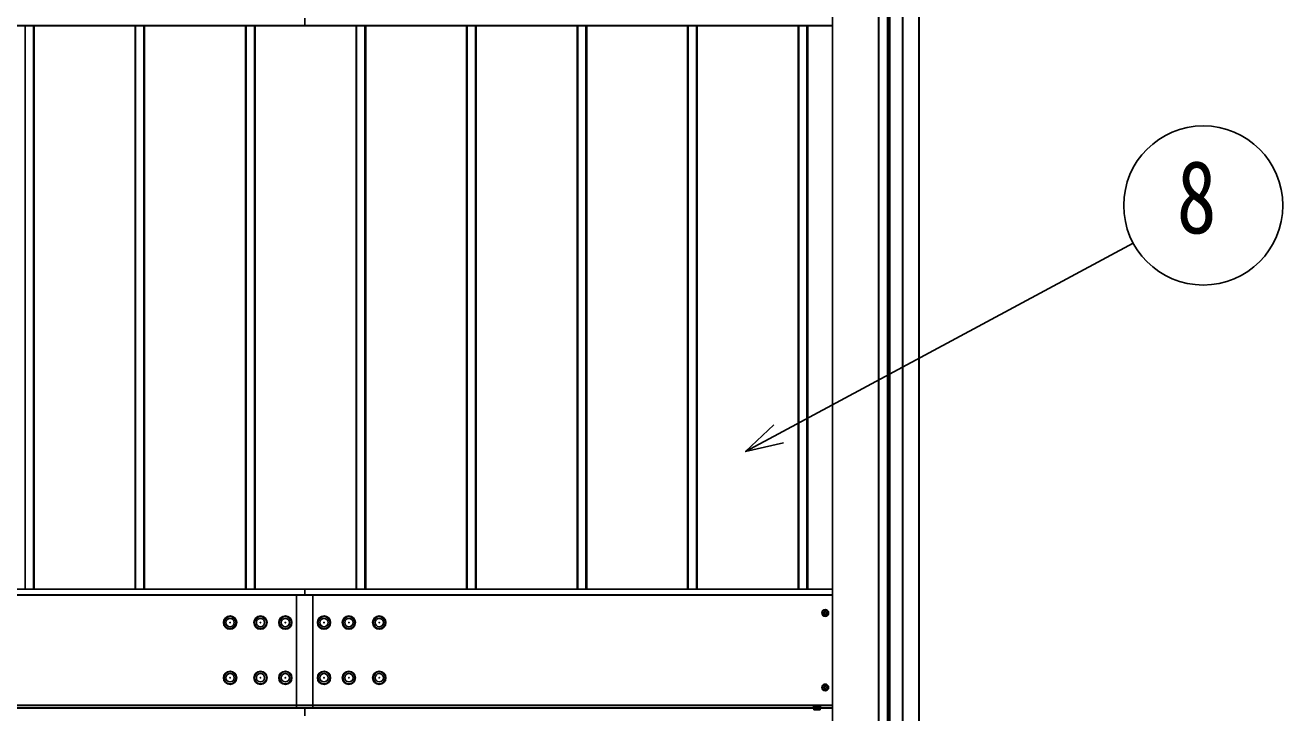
# Model space of a CAD drawing. Units: millimetres, scale not verified. Extents: x -16820 to 16820, y -11880 to 11880.
# Drawn here: x -6728 to -4452, y -1978 to -733 of the extents above; entities that cross this region are included whole.
import ezdxf
from ezdxf.enums import TextEntityAlignment as Align

# ---------------------------------------------------------------- set-up
doc = ezdxf.new("R2010")
doc.units = ezdxf.units.MM
doc.header["$LTSCALE"] = 60
doc.layers.add('0-4_YKK_A1', color=4, linetype='Continuous')
doc.layers.add('0-5_YKK_D', color=6, linetype='Continuous')
doc.styles.add('ＭＳ ゴシック', font='')
doc.styles.get('ＭＳ ゴシック').set_extended_font_data('MS Gothic')

msp = doc.modelspace()

# ---------------------------------------------------------------- linework, layer by layer
at = {"layer": '0-4_YKK_A1'}
for p, q in [((-5139.92, 1198.01), (-5139.92, -3799.65)), ((-5139.42, 1198.03), (-5139.42, -3799.63)), ((-5110.42, 1196.83), (-5110.42, -3798.39)), ((-5109.92, 1196.83), (-5109.92, -3798.39)), ((-5266.92, 1086.45), (-5266.92, -3228.03)), ((-5266.42, 1086.45), (-5266.42, -3228.03)), ((-5183.42, 1086.45), (-5183.42, -3228.03)), ((-5182.92, 1086.45), (-5182.92, -3228.03)), ((-5182.62, 1084.06), (-5182.62, -3228.03)), ((-5167.22, 1082.07), (-5167.22, -3235.51)), ((-5166.92, 1082.07), (-5166.92, -3235.52)), ((-5165.42, 1082.07), (-5165.42, -3765.21)), ((-5164.92, 1082.07), (-5164.92, -3765.21)), ((-5162.92, 1080.94), (-5162.92, -3765.21)), ((-6222.02, -720.48), (-6222.02, -733.97)), ((-12022.02, -733.97), (-6222.02, -733.97)), ((-12022.02, -734.49), (-6222.02, -734.49)), ((-12022.02, -734.59), (-6222.02, -734.59)), ((-12022.02, -734.59), (-6222.02, -734.59)), ((-6727.92, -734.59), (-6727.92, -1753.87)), ((-6712.92, -734.59), (-6712.92, -1753.87)), ((-6711.92, -734.59), (-6711.92, -1753.87)), ((-6711.62, -734.59), (-6711.62, -1753.87)), ((-6528.92, -734.59), (-6528.92, -1753.87)), ((-6527.92, -734.59), (-6527.92, -1753.87)), ((-6512.92, -734.59), (-6512.92, -1753.87)), ((-6511.92, -734.59), (-6511.92, -1753.87)), ((-6511.62, -734.59), (-6511.62, -1753.87)), ((-6328.92, -734.59), (-6328.92, -1753.87)), ((-6327.92, -734.59), (-6327.92, -1753.87)), ((-6312.92, -734.59), (-6312.92, -1753.87)), ((-6311.92, -734.59), (-6311.92, -1753.87)), ((-6311.62, -734.59), (-6311.62, -1753.87)), ((-6222.02, -733.97), (-5266.92, -733.97)), ((-6222.02, -733.97), (-6222.02, -734.49)), ((-6222.02, -734.49), (-5266.92, -734.49)), ((-6222.02, -734.59), (-5266.92, -734.59)), ((-6222.02, -734.59), (-5266.92, -734.59)), ((-6128.92, -734.59), (-6128.92, -1753.87)), ((-6127.92, -734.59), (-6127.92, -1753.87)), ((-6112.92, -734.59), (-6112.92, -1753.87)), ((-6111.92, -734.59), (-6111.92, -1753.87)), ((-6111.62, -734.59), (-6111.62, -1753.87)), ((-5928.92, -734.59), (-5928.92, -1753.87)), ((-5927.92, -734.59), (-5927.92, -1753.87)), ((-5912.92, -734.59), (-5912.92, -1753.87)), ((-5911.92, -734.59), (-5911.92, -1753.87)), ((-5911.62, -734.59), (-5911.62, -1753.87)), ((-5728.92, -734.59), (-5728.92, -1753.87)), ((-5727.92, -734.59), (-5727.92, -1753.87)), ((-5712.92, -734.59), (-5712.92, -1753.87)), ((-5711.92, -734.59), (-5711.92, -1753.87)), ((-5711.62, -734.59), (-5711.62, -1753.87)), ((-5528.92, -734.59), (-5528.92, -1753.87)), ((-5527.92, -734.59), (-5527.92, -1753.87)), ((-5512.92, -734.59), (-5512.92, -1753.87)), ((-5511.92, -734.59), (-5511.92, -1753.87)), ((-5511.62, -734.59), (-5511.62, -1753.87)), ((-5328.92, -734.59), (-5328.92, -1753.87)), ((-5327.92, -734.59), (-5327.92, -1753.87)), ((-5312.92, -734.59), (-5312.92, -1753.87)), ((-5311.92, -734.59), (-5311.92, -1753.87)), ((-5311.62, -734.59), (-5311.62, -1753.87)), ((-6222.02, -1753.87), (-12022.02, -1753.87)), ((-12022.02, -1754.35), (-6222.02, -1754.35)), ((-6222.02, -1764.63), (-12022.02, -1764.63)), ((-12022.02, -1765.11), (-6222.02, -1765.11)), ((-6237.02, -1765.11), (-6237.02, -1968.69)), ((-5266.92, -1753.87), (-6222.02, -1753.87)), ((-6222.02, -1753.87), (-6222.02, -1754.35)), ((-6222.02, -1753.87), (-6222.02, -1754.35)), ((-6222.02, -1754.35), (-6222.02, -1764.63)), ((-6222.02, -1754.35), (-5266.92, -1754.35)), ((-6222.02, -1754.35), (-6222.02, -1764.63)), ((-5266.92, -1764.63), (-6222.02, -1764.63)), ((-6222.02, -1764.63), (-6222.02, -1765.11)), ((-6222.02, -1764.63), (-6222.02, -1765.11)), ((-6222.02, -1765.11), (-5266.92, -1765.11)), ((-6207.02, -1765.11), (-6207.02, -1968.69)), ((-5280.68, -1794.81), (-5280.68, -1794.09)), ((-5279.16, -1799.37), (-5279.16, -1800.09)), ((-5280.68, -1929.73), (-5280.68, -1929.01)), ((-5279.16, -1934.29), (-5279.16, -1935.01)), ((-12022.02, -1963.99), (-6222.02, -1963.99)), ((-12022.02, -1964.51), (-6222.02, -1964.51)), ((-12022.02, -1968.69), (-6222.02, -1968.69)), ((-12022.02, -1969.72), (-6222.02, -1969.72)), ((-6222.02, -1963.99), (-5266.92, -1963.99)), ((-6222.02, -1964.51), (-5266.92, -1964.51)), ((-6222.02, -1968.69), (-5300.62, -1968.69)), ((-6222.02, -1968.69), (-6222.02, -1969.72)), ((-6222.02, -1969.72), (-5300.69, -1969.72)), ((-6222.02, -1969.72), (-6222.02, -1983.21)), ((-5300.69, -1968.74), (-5289.15, -1968.74)), ((-5300.69, -1972.29), (-5300.69, -1968.74)), ((-5299.92, -1972.74), (-5300.69, -1972.29)), ((-5300.62, -1968.74), (-5300.62, -1967.54)), ((-5299.92, -1972.74), (-5289.92, -1972.74)), ((-5297.81, -1972.29), (-5297.81, -1968.74)), ((-5292.03, -1972.29), (-5292.03, -1968.74)), ((-5289.92, -1972.74), (-5289.15, -1972.29)), ((-5289.22, -1968.74), (-5289.22, -1967.54)), ((-5289.22, -1968.69), (-5266.92, -1968.69)), ((-5289.15, -1972.29), (-5289.15, -1968.74)), ((-5289.15, -1969.72), (-5266.92, -1969.72))]:
    msp.add_line(p, q, dxfattribs=at)
for points in [[(-6222.02, -734.49), (-6222.02, -734.59), (-6222.02, -734.59)], [(-5282.2, -1797.85), (-5282.92, -1797.85), (-5282.92, -1796.33), (-5282.2, -1796.33)], [(-5280.68, -1794.09), (-5279.16, -1794.09), (-5279.16, -1794.81)], [(-5277.64, -1796.33), (-5276.92, -1796.33), (-5276.92, -1797.85), (-5277.64, -1797.85)], [(-5279.16, -1800.09), (-5280.68, -1800.09), (-5280.68, -1799.37)], [(-5282.2, -1932.77), (-5282.92, -1932.77), (-5282.92, -1931.25), (-5282.2, -1931.25)], [(-5280.68, -1929.01), (-5279.16, -1929.01), (-5279.16, -1929.73)], [(-5279.16, -1935.01), (-5280.68, -1935.01), (-5280.68, -1934.29)], [(-5277.64, -1931.25), (-5276.92, -1931.25), (-5276.92, -1932.77), (-5277.64, -1932.77)], [(-5297.97, -1972.74), (-5296.82, -1970.38), (-5294.92, -1969.37)], [(-5291.87, -1972.74), (-5293.02, -1970.38), (-5294.92, -1969.37)]]:
    msp.add_lwpolyline(points, dxfattribs=at)
for points in [[(-5274.15, -1797.09), (-5277.03, -1802.09), (-5282.81, -1802.09), (-5285.69, -1797.09), (-5282.81, -1792.09), (-5277.03, -1792.09)], [(-5274.15, -1932.01), (-5277.03, -1937.01), (-5282.81, -1937.01), (-5285.69, -1932.01), (-5282.81, -1927.01), (-5277.03, -1927.01)], [(-5288.67, -1965.94), (-5301.17, -1965.94), (-5301.17, -1967.54), (-5288.67, -1967.54)]]:
    msp.add_lwpolyline(points, close=True, dxfattribs=at)
for centre, radius in [((-5279.92, -1797.09), 6.25), ((-5279.92, -1797.09), 5), ((-6357.02, -1814.58), 12), ((-6357.02, -1814.58), 10.88), ((-6357.02, -1814.58), 7.48), ((-6357.02, -1814.58), 0.5), ((-6302.02, -1814.58), 12), ((-6302.02, -1814.58), 10.88), ((-6302.02, -1814.58), 7.48), ((-6302.02, -1814.58), 0.5), ((-6257.02, -1814.58), 12), ((-6257.02, -1814.58), 10.88), ((-6257.02, -1814.58), 7.48), ((-6257.02, -1814.58), 0.5), ((-6187.02, -1814.58), 12), ((-6187.02, -1814.58), 10.88), ((-6187.02, -1814.58), 7.48), ((-6187.02, -1814.58), 0.5), ((-6142.02, -1814.58), 12), ((-6142.02, -1814.58), 10.88), ((-6142.02, -1814.58), 7.48), ((-6142.02, -1814.58), 0.5), ((-6087.02, -1814.58), 12), ((-6087.02, -1814.58), 10.88), ((-6087.02, -1814.58), 7.48), ((-6087.02, -1814.58), 0.5), ((-6357.02, -1914.52), 12), ((-6357.02, -1914.52), 10.88), ((-6357.02, -1914.52), 7.48), ((-6302.02, -1914.52), 12), ((-6302.02, -1914.52), 10.88), ((-6302.02, -1914.52), 7.48), ((-6257.02, -1914.52), 12), ((-6257.02, -1914.52), 10.88), ((-6257.02, -1914.52), 7.48), ((-6187.02, -1914.52), 12), ((-6187.02, -1914.52), 10.88), ((-6187.02, -1914.52), 7.48), ((-6142.02, -1914.52), 12), ((-6142.02, -1914.52), 10.88), ((-6142.02, -1914.52), 7.48), ((-6087.02, -1914.52), 12), ((-6087.02, -1914.52), 10.88), ((-6087.02, -1914.52), 7.48), ((-6357.02, -1914.52), 0.5), ((-6302.02, -1914.52), 0.5), ((-6257.02, -1914.52), 0.5), ((-6187.02, -1914.52), 0.5), ((-6142.02, -1914.52), 0.5), ((-6087.02, -1914.52), 0.5), ((-5279.92, -1932.01), 6.25), ((-5279.92, -1932.01), 5)]:
    msp.add_circle(centre, radius, dxfattribs=at)
for centre, radius, start, end in [((-5279.92, -1797.09), 5.58, 123.74848, 176.25152), ((-5279.92, -1797.09), 5.58, 183.74848, 236.25152), ((-5279.92, -1797.09), 5.58, 63.74848, 116.25152), ((-5282.2, -1794.81), 1.52, 270, 0), ((-5282.2, -1799.37), 1.52, 0, 90), ((-5277.64, -1794.81), 1.52, 180, 270), ((-5277.64, -1799.37), 1.52, 90, 180), ((-5279.92, -1797.09), 5.58, 3.74848, 56.25152), ((-5279.92, -1797.09), 5.58, 303.74848, 356.25152), ((-5279.92, -1797.09), 5.58, 243.74848, 296.25152), ((-5279.92, -1932.01), 5.58, 123.74848, 176.25152), ((-5279.92, -1932.01), 5.58, 183.74848, 236.25152), ((-5279.92, -1932.01), 5.58, 63.74848, 116.25152), ((-5282.2, -1929.73), 1.52, 270, 0), ((-5282.2, -1934.29), 1.52, 0, 90), ((-5277.64, -1929.73), 1.52, 180, 270), ((-5277.64, -1934.29), 1.52, 90, 180), ((-5279.92, -1932.01), 5.58, 3.74848, 56.25152), ((-5279.92, -1932.01), 5.58, 303.74848, 356.25152), ((-5279.92, -1932.01), 5.58, 243.74848, 296.25152), ((-5299.25, -1970.18), 2.56, 235.61708, 304.38292), ((-5294.92, -1963.19), 9.55, 252.41276, 287.58724), ((-5290.59, -1970.18), 2.56, 235.61708, 304.38292)]:
    msp.add_arc(centre, radius, start, end, dxfattribs=at)
at = {"layer": '0-5_YKK_D'}
for points in [[(-5424.08, -1505.15), (-5364.2, -1472.94), (-4722.43, -1127.71)], [(-5355.57, -1488.99), (-5424.08, -1505.15), (-5372.83, -1456.89)]]:
    msp.add_lwpolyline(points, dxfattribs=at)
msp.add_circle((-4595.62, -1059.49), 144, dxfattribs=at)

# ---------------------------------------------------------------- texts
at = {"layer": '0-5_YKK_D', "style": 'ＭＳ ゴシック', "width": 0.8}
msp.add_text('8', height=132, dxfattribs=at).set_placement((-4643.62, -1149.49), align=Align.BOTTOM_LEFT)

doc.saveas('drawing.dxf')
